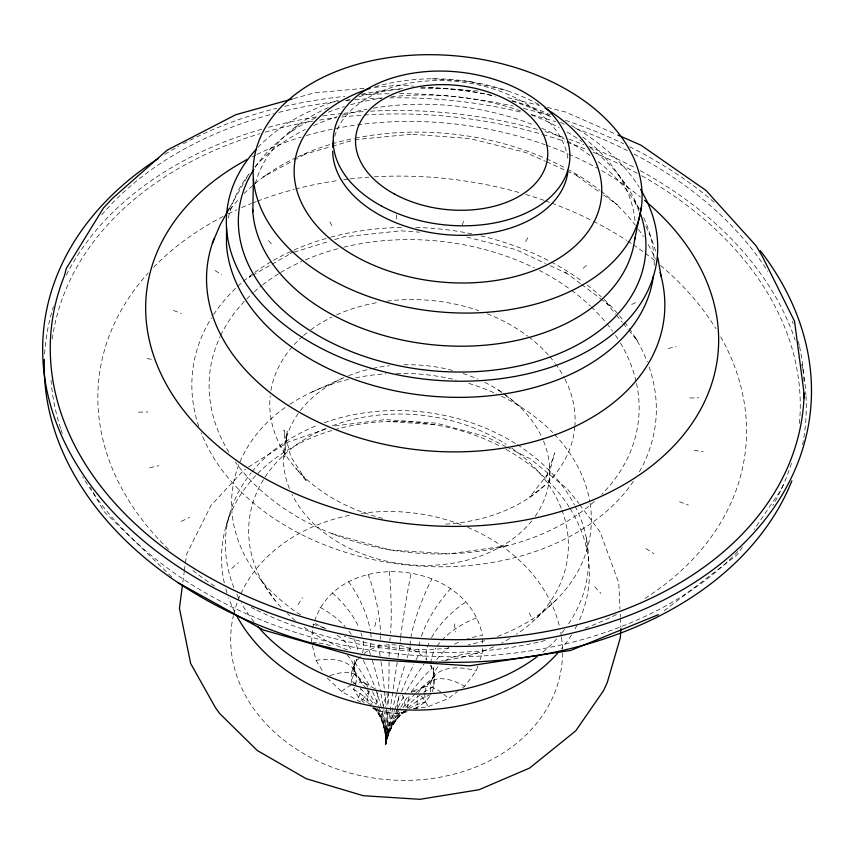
<?xml version="1.0" encoding="UTF-8"?>
<svg xmlns="http://www.w3.org/2000/svg" width="854" height="854" viewBox="0 0 854 854"><rect width="100%" height="100%" fill="white"/><g stroke="black" fill="none" stroke-linecap="round" stroke-linejoin="round"><path stroke-width="0.64" stroke-dasharray="4.27 3.2" d="M480.076 659.758L482.222 653.566L482.264 648.399M482.318 643.233L482.361 638.066M433.373 676.934L433.608 668.415M354.111 671.714L354.613 663.206M311.55 642.24L312.532 629.345M312.639 628.064C330.85 546.944 467.394 556.776 482.382 635.483A52.756 30.242 -8.5 0 0 467.704 638.76M548.812 483.097L550.67 467.939L554.716 452.887L546.005 478.155L547.382 474.589L529.587 497.199L544.905 485.307M182.852 582.214L184.218 571.796M184.389 570.493L185.072 565.273M286.143 438.71L287.157 431.238L284.713 457.103L285.129 441.742L283.944 430.128L290.872 456.762L307.066 481.816L295.591 468.013M185.425 562.669L186.823 553.766L211.087 505.322L242.76 471.259L245.632 469.145M374.799 626.548L376.518 618.712M462.43 225.392L463.637 219.873M226.032 526.384L229.747 513.617M462.644 687.769L464.683 686.242L476.222 670.892L477.941 665.949M432.124 691.911L434.323 685.815A53.226 31.118 10 0 1 439.671 664.967M431.473 680.884L434.451 672.674M353.695 667.454L356.908 659.363A52.51 28.769 31.5 0 1 355.115 663.014L351.784 671.415L351.24 680.36L351.901 682.901M783.289 484.955L780.769 490.175L754.21 529.587M230.1 206.881L249.026 173.864M525.584 241.522L528.733 236.483M298.014 604.675L302.433 597.64M742.404 547.094L737.237 554.758L662.715 611.838M395.658 720.797L396.875 719.228M427.705 684.705L433.469 677.19M360.249 656.641L355.115 663.014A203.86 104.914 32.6 0 1 370.465 687.79M536.504 618.029L556.178 599.935M289.954 132.594L300.576 123.189M583.111 268.273L588.086 264.014M231.744 568.444L238.426 562.754M413.784 708.916L428.249 706.664L448.329 698.476L457.53 691.591M402.383 713.378L406.216 710.539M421.695 688.324L430.267 682.004M363.985 653.588C382.443 639.368 411.35 642.966 426.808 660.089A52.041 22.727 -41.6 0 1 429.914 640.81M248.503 467.031L288.385 441.945L327.338 428.505M265.85 175.251L263.053 176.97L293.007 160.765M251.439 275.927L249.154 277.24L252.667 273.931A232.918 168.825 6.3 0 0 212.08 316.909M252.581 275.276L270.899 264.847M272.042 264.196L291.502 253.115M294.16 160.146L306.832 153.293L304.547 154.296L331.085 146.61M631.725 304.472L638.312 301.291M181.208 521.388L189.513 517.407M311.721 392.146L341.547 378.738M293.787 251.802L290.445 253.286L329.623 241.202M402.447 712.524L408.244 710.165M415.097 708.767L425.516 701.839L431.249 694.345A215.219 113.561 26.1 0 0 405.362 709.994M424.31 686.926L410.528 691.857M334.672 239.643L343.522 236.921L400.868 230.804L419.453 232.171M332.355 146.237L353.834 140.013M293.573 98.616L314.133 92.894L365.202 88.218M668.266 348.464L676.154 346.639M149.706 467.811L158.908 465.708M332.11 533.718L389.734 549.944L449.492 553.808M405.052 711.884C394.132 714.456 382.176 713.207 372.28 707.891M507.404 545.685L448.649 553.947M334.885 425.911L385.165 419.592L436.394 423.189L485.702 436.479L505.653 446.482M354.794 139.693L411.756 134.185L411.084 134.153L469.86 138.561L525.968 152.556L545.418 161.299M374.362 87.375L400.238 85.122L413.443 86.126M689.84 398.007L698.615 397.772M138.519 412.172L147.881 411.938M432.017 78.792L468.771 81.322L507.127 90.77M434.462 424.662L388.581 421.428L389.2 421.481M424.865 693.256A54.218 26.431 45.3 0 0 425.516 701.839A219.926 102.17 43.1 0 0 385.784 744.08A229.096 10.045 -79.8 0 0 385.965 712.695L397.035 713.421L407.806 711.734A227.047 55.862 73.3 0 0 385.784 744.08A221.709 95.029 -37.2 0 0 371.864 706.002M429.295 87.332L479.478 91.154M694.099 450.25L703.216 451.766M147.112 358.584L152.183 359.438M507.682 97.644L539.643 105.501M547.318 107.39L565.423 111.97L616.695 134.537M466.989 237.081L515.677 249.56L545.471 263.47M468.771 81.322L470.244 81.706M679.538 501.736L688.377 505.066M173.575 310.493L181.422 313.471M546.635 161.854L577.016 175.518L575.116 174.536L599.423 192.001M550.232 265.69L566.917 273.483L564.398 271.583L581.254 284.222M506.828 447.069L530.302 458.833L567.536 489.139L578.884 503.529M364.53 682.997L375.365 689.007M373.732 707.913L379.293 711.008M327.231 678.044L341.568 691.484L360.89 702.255A55.008 10.856 -67.3 0 1 369.558 691.281M645.944 548.599L653.79 553.648M215.123 270.537L221.528 274.689M603.65 195.043L617.389 204.907L612.862 201.064M581.638 284.521L600.213 298.441M600.554 298.708L610.012 305.796L606.532 303.181L615.617 314.251M498.106 389.851L504.266 394.505M505.29 395.285L520.673 406.91M366.473 684.705L358.477 677.286L353.065 668.543M373.646 707.688L375.408 709.332M364.199 702.682L358.616 697.462L353.567 689.253A53.941 28.684 -22.9 0 0 316.055 660.323L311.87 643.532M171.718 576.866L103.91 511.471L90.407 487.378M594.747 586.847L600.906 593.37M268.423 240.593L273.12 245.589M616.439 315.254L622.224 322.3M623.046 323.303L628 329.345M628.822 330.349L637.906 341.419L634.885 336.988M579.663 504.586L600.127 532.01L618.787 583.015L619.993 609.041M618.072 174.312L627.306 187.005M260.993 580.058L275.159 600.522M430.053 665.085L431.996 668.095L434.569 676.87L434.323 685.815A210.426 116.475 8.1 0 0 421.502 693.939M378.205 713.432L379.667 715.801M316.055 660.323L323.549 672.653M529.213 612.852L533.067 620.41M634.426 201.021L638.952 210.885M329.986 221.848L332.772 227.345M645.87 226.278L651.719 239.301L655.787 251.503M383.905 727.32L384.119 728.12M353.983 667.369L356.235 675.941M396.224 214.898L397.035 220.567M454.371 623.911L455.513 631.939M586.324 538.041L587.136 551.033M620.239 614.25L620.356 616.844M620.42 618.147L620.837 627.252M252.058 156.869A287.371 201.234 6.3 0 1 255.666 155.054M256.873 154.457A287.371 201.234 6.3 0 1 301.259 137.046M306.351 135.54A287.371 201.234 6.3 0 1 545.183 144.753M546.432 145.212A287.371 201.234 6.3 0 1 567.536 153.592M568.753 154.126A287.371 201.234 6.3 0 1 597.01 168.046M601.547 170.597A287.371 201.234 6.3 0 1 640.521 197.039M230.313 209.518A229.886 158.865 6.3 0 1 239.483 198.406M244.041 193.623A229.886 158.865 6.3 0 1 253.948 184.496M254.994 183.61A229.886 158.865 6.3 0 1 296.551 157.382M297.768 156.805A229.886 158.865 6.3 0 1 330.904 144.251M332.163 143.878A229.886 158.865 6.3 0 1 354.079 138.391M355.381 138.124A229.886 158.865 6.3 0 1 545.226 158.289M546.432 158.812A229.886 158.865 6.3 0 1 566.287 168.526M567.408 169.135A229.886 158.865 6.3 0 1 599.903 190.25M600.949 191.061A229.886 158.865 6.3 0 1 635.365 225.232M638.44 229.331A229.886 158.865 6.3 0 1 643.414 236.59M648.293 244.692A229.886 158.865 6.3 0 1 655.317 259.093M255.41 183.621A192.011 128.164 6.3 0 1 329.057 107.252M346.276 100.558A192.011 128.164 6.3 0 1 350.033 99.32M359 96.683A192.011 128.164 6.3 0 1 400.836 89.168M420.787 88.026A192.011 128.164 6.3 0 1 493.537 95.894M512.283 101.124A192.011 128.164 6.3 0 1 552.613 117.831M560.608 122.239A192.011 128.164 6.3 0 1 565.252 124.994M582.802 137.035A192.011 128.164 6.3 0 1 635.162 223.342M791.434 463.274A375.995 269.917 6.3 0 1 772.849 505.483M737.877 551.535A375.995 269.917 6.3 0 1 393.907 653.449A375.995 269.917 6.3 0 1 82.646 476.842M62.299 433.49A375.995 269.917 6.3 0 1 60.986 429.605M60.559 428.302A375.995 269.917 6.3 0 1 50.92 378.514M52.286 339.059A375.995 269.917 6.3 0 1 259.99 133.651M265.092 132.146A375.995 269.917 6.3 0 1 313.098 121.129M319.535 120.062A375.995 269.917 6.3 0 1 336.487 117.671M341.749 117.051A375.995 269.917 6.3 0 1 362.982 115.13M364.306 115.044A375.995 269.917 6.3 0 1 541.724 134.227M543.005 134.601A375.995 269.917 6.3 0 1 564.409 141.369M566.917 142.234A375.995 269.917 6.3 0 1 585.663 149.183M593.092 152.193A375.995 269.917 6.3 0 1 637.116 173.245M641.621 175.743A375.995 269.917 6.3 0 1 799.237 425.356M255.25 167.267A204.469 137.526 6.3 0 1 317.101 117.041M328.278 112.237A204.469 137.526 6.3 0 1 344.301 106.59M350.727 104.7A204.469 137.526 6.3 0 1 382.154 98.039M391.303 96.833A204.469 137.526 6.3 0 1 522.477 111.532M531.327 114.799A204.469 137.526 6.3 0 1 559.092 127.545M567.12 132.039A204.469 137.526 6.3 0 1 581.852 141.454M590.36 147.721A204.469 137.526 6.3 0 1 639.379 210.628M570.077 508.504A184.368 143.792 6.3 0 1 578.243 622.587M577.069 625A184.368 143.792 6.3 0 1 574.08 630.572M571.443 634.981A184.368 143.792 6.3 0 1 561.441 648.837M234.807 612.19A184.368 143.792 6.3 0 1 228.723 598.046M227.025 593.018A184.368 143.792 6.3 0 1 225.541 587.936M224.292 582.834A184.368 143.792 6.3 0 1 333.252 430.096M334.522 429.722A184.368 143.792 6.3 0 1 500.145 446.236M506.038 449.385A184.368 143.792 6.3 0 1 569.394 507.425M575.105 506.187A182.03 141.188 6.3 0 1 567.675 625.181M564.526 629.505A182.03 141.188 6.3 0 1 561.174 633.732M556.712 638.867A182.03 141.188 6.3 0 1 542.642 652.264M254.012 621.893A182.03 141.188 6.3 0 1 241.202 602.849M238.714 598.195A182.03 141.188 6.3 0 1 236.441 593.509M233.911 587.637A182.03 141.188 6.3 0 1 251.204 472.71M252.037 471.675A182.03 141.188 6.3 0 1 318.222 424.929M324.296 422.655A182.03 141.188 6.3 0 1 516.296 444.059M517.375 444.742A182.03 141.188 6.3 0 1 574.507 505.013M228.37 217.962A214.642 145.532 6.3 0 1 248.589 174.536M255.1 166.637A214.642 145.532 6.3 0 1 305.294 129.488M313.749 125.538A214.642 145.532 6.3 0 1 337.031 116.774M342.102 115.226A214.642 145.532 6.3 0 1 366.91 109.28M373.294 108.148A214.642 145.532 6.3 0 1 534.358 125.25M541.778 128.292A214.642 145.532 6.3 0 1 564.195 139.138M567.547 140.995A214.642 145.532 6.3 0 1 589.954 155.375M598.206 161.694A214.642 145.532 6.3 0 1 639.379 209.241M643.692 217.706A214.642 145.532 6.3 0 1 654.143 266.373M562.53 653.086A166.263 134.014 6.3 0 1 381.204 779.072A166.263 134.014 6.3 0 1 233.388 615.606M233.676 614.346A166.263 134.014 6.3 0 1 240.39 594.715M240.935 593.519A166.263 134.014 6.3 0 1 352.126 514.855M361.21 513.371A166.263 134.014 6.3 0 1 462.761 525.317M467.736 527.334A166.263 134.014 6.3 0 1 559.359 626.035M560.704 632.387A166.263 134.014 6.3 0 1 561.345 636.209M561.526 637.49A166.263 134.014 6.3 0 1 562.53 651.783M334.715 136.352A118.215 76.743 6.3 0 1 456.388 81.408A118.215 76.743 6.3 0 1 567.857 158.812M101.733 214.877A378.076 269.373 6.3 0 1 273.696 113.699M278.884 112.354A378.076 269.373 6.3 0 1 339.006 101.306M345.635 100.569A378.076 269.373 6.3 0 1 349.628 100.164M354.954 99.683A378.076 269.373 6.3 0 1 381.695 98.093M389.702 97.89A378.076 269.373 6.3 0 1 522.509 112.504M531.53 114.756A378.076 269.373 6.3 0 1 555.602 121.663M575.553 128.388A378.076 269.373 6.3 0 1 628.256 151.062M634.084 154.072A378.076 269.373 6.3 0 1 767.757 271.294M792.331 321.285A378.076 269.373 6.3 0 1 793.174 323.73M798.351 341.493A378.076 269.373 6.3 0 1 799.269 345.4M799.557 346.703A378.076 269.373 6.3 0 1 803.721 375.835M803.806 377.169A378.076 269.373 6.3 0 1 804.062 382.485M258.015 147.336A216.404 145.586 6.3 0 1 339.198 100.014M361.381 94.271A216.404 145.586 6.3 0 1 404.775 88.474M420.808 87.951A216.404 145.586 6.3 0 1 495.299 96.246M511.802 100.569A216.404 145.586 6.3 0 1 550.36 114.788M571.39 125.485A216.404 145.586 6.3 0 1 639.144 187.133M720.765 336.86A325.267 236.942 6.3 0 1 642.614 599.967M616.31 614.656A325.267 236.942 6.3 0 1 583.624 628.704M545.183 640.5A325.267 236.942 6.3 0 1 256.019 609.809M254.802 609.212A325.267 236.942 6.3 0 1 251.172 607.407M214.525 586.143A325.267 236.942 6.3 0 1 190.901 568.988M168.526 549.325A325.267 236.942 6.3 0 1 148.286 272.938M153.624 267.238A325.267 236.942 6.3 0 1 223.567 216.222M228.328 213.82A325.267 236.942 6.3 0 1 236.761 209.796M241.639 207.607A325.267 236.942 6.3 0 1 251.407 203.498M252.603 203.017A325.267 236.942 6.3 0 1 256.232 201.597M257.449 201.138A325.267 236.942 6.3 0 1 294.139 189.396M295.441 189.054A325.267 236.942 6.3 0 1 338.397 180.44M343.65 179.714A325.267 236.942 6.3 0 1 348.923 179.052M350.247 178.902A325.267 236.942 6.3 0 1 368.864 177.173M374.191 176.831A325.267 236.942 6.3 0 1 520.673 192.972M525.712 194.445A325.267 236.942 6.3 0 1 544.265 200.444M545.525 200.882A325.267 236.942 6.3 0 1 550.552 202.697M551.812 203.156A325.267 236.942 6.3 0 1 592.228 220.716M593.413 221.314A325.267 236.942 6.3 0 1 626.601 240.337M627.722 241.074A325.267 236.942 6.3 0 1 632.184 244.02M633.294 244.767A325.267 236.942 6.3 0 1 644.14 252.464M645.208 253.254A325.267 236.942 6.3 0 1 655.584 261.324M660.59 265.466A325.267 236.942 6.3 0 1 715.962 328.715M636.529 383.467A215.646 156.346 6.3 0 1 601.782 494.359M594.299 501.49A215.646 156.346 6.3 0 1 235.373 462.078M228.787 452.172A215.646 156.346 6.3 0 1 220.172 336.519M220.727 335.344A215.646 156.346 6.3 0 1 253.254 292.719M254.268 291.812A215.646 156.346 6.3 0 1 261.548 285.716M262.616 284.873A215.646 156.346 6.3 0 1 279.568 273.195M280.678 272.522A215.646 156.346 6.3 0 1 301.75 261.505M305.401 259.883A215.646 156.346 6.3 0 1 338.611 248.482M343.756 247.18A215.646 156.346 6.3 0 1 534.412 267.932M539.184 270.323A215.646 156.346 6.3 0 1 570.579 289.613M571.636 290.392A215.646 156.346 6.3 0 1 590.402 306.042M591.31 306.896A215.646 156.346 6.3 0 1 606.062 322.695M606.916 323.73A215.646 156.346 6.3 0 1 612.564 331.085M615.563 335.366A215.646 156.346 6.3 0 1 618.381 339.678M620.42 343.009A215.646 156.346 6.3 0 1 635.952 380.884M649.051 366.729A232.918 168.825 6.3 0 1 638.867 472.7M633.348 481.421A232.918 168.825 6.3 0 1 404.913 564.814A232.918 168.825 6.3 0 1 201.096 432.797M198.779 426.424A232.918 168.825 6.3 0 1 211.376 318.04M254.727 272.415A232.918 168.825 6.3 0 1 272.341 261.014M273.504 260.342A232.918 168.825 6.3 0 1 292.783 250.596M294.022 250.041A232.918 168.825 6.3 0 1 329.559 237.508M330.829 237.166A232.918 168.825 6.3 0 1 402.768 227.377M415.813 227.452A232.918 168.825 6.3 0 1 471.91 233.889M480.898 235.875A232.918 168.825 6.3 0 1 550.147 261.441M551.31 262.061A232.918 168.825 6.3 0 1 582.93 281.831M587.2 285.044A232.918 168.825 6.3 0 1 601.269 296.84M604.088 299.455A232.918 168.825 6.3 0 1 623.858 321.125M624.669 322.171A232.918 168.825 6.3 0 1 628.544 327.402M629.291 328.459A232.918 168.825 6.3 0 1 647.268 361.84M543.582 441.155A133.491 99.865 6.3 0 1 534.871 516.745M531.754 520.876A133.491 99.865 6.3 0 1 405.682 564.345A133.491 99.865 6.3 0 1 292.057 494.487M289.399 488.552A133.491 99.865 6.3 0 1 299.594 411.628M300.384 410.593A133.491 99.865 6.3 0 1 343.863 377.692M348.613 375.696A133.491 99.865 6.3 0 1 371.405 368.704M372.654 368.437A133.491 99.865 6.3 0 1 389.445 365.736M403.963 364.786A133.491 99.865 6.3 0 1 452.919 370.497M463.114 373.508A133.491 99.865 6.3 0 1 477.738 379.091M484.794 382.378A133.491 99.865 6.3 0 1 502.632 392.819M503.743 393.587A133.491 99.865 6.3 0 1 543.08 439.959M574.827 426.669A153.101 111.885 6.3 0 1 445.094 524.164M382.592 518.325A153.101 111.885 6.3 0 1 270.195 395.808M270.921 390.502A153.101 111.885 6.3 0 1 302.583 336.423M303.597 335.537A153.101 111.885 6.3 0 1 307.739 332.131M310.728 329.868A153.101 111.885 6.3 0 1 331.843 317.112M336.647 314.859A153.101 111.885 6.3 0 1 379.454 302.188M387.108 301.088A153.101 111.885 6.3 0 1 478.71 310.621M487.271 313.781A153.101 111.885 6.3 0 1 527.623 336.102M528.701 336.914A153.101 111.885 6.3 0 1 548.962 355.723M549.827 356.716A153.101 111.885 6.3 0 1 554.748 362.833M555.516 363.868A153.101 111.885 6.3 0 1 564.387 378.012M565.006 379.208A153.101 111.885 6.3 0 1 574.923 425.335M590.061 503.198A180.333 137.494 6.3 0 1 497.455 636.454M484.762 640.681A180.333 137.494 6.3 0 1 468.323 644.823M448.798 647.994A180.333 137.494 6.3 0 1 344.279 636.219M325.908 628.757A180.333 137.494 6.3 0 1 312.842 622.182M300.512 614.837A180.333 137.494 6.3 0 1 288.844 404.956M289.922 404.241A180.333 137.494 6.3 0 1 349.137 379.261M355.552 377.852A180.333 137.494 6.3 0 1 385.848 373.817M396.469 373.379A180.333 137.494 6.3 0 1 456.111 379.945M468.729 383.382A180.333 137.494 6.3 0 1 496.74 393.972M501.49 396.224A180.333 137.494 6.3 0 1 552.709 432.562M554.545 434.462A180.333 137.494 6.3 0 1 589.847 501.885M561.932 510.148A160.232 123.595 6.3 0 1 516.51 634.266M509.731 638.525A160.232 123.595 6.3 0 1 501.768 642.902M493.601 646.798A160.232 123.595 6.3 0 1 441.774 660.793M347.546 649.958A160.232 123.595 6.3 0 1 301.558 625.459M295.26 620.527A160.232 123.595 6.3 0 1 287.35 613.556M280.966 607.141A160.232 123.595 6.3 0 1 326.452 428.153M332.484 425.762A160.232 123.595 6.3 0 1 506.134 444.347M511.674 448.062A160.232 123.595 6.3 0 1 561.462 508.899M44.632 353.93A382.133 274.39 6.3 0 1 53.418 306.661M66.313 275.073A382.133 274.39 6.3 0 1 262.082 129.082M268.498 127.289A382.133 274.39 6.3 0 1 316.482 116.923M322.951 115.92A382.133 274.39 6.3 0 1 342.603 113.411M343.927 113.262A382.133 274.39 6.3 0 1 365.16 111.5M370.487 111.191A382.133 274.39 6.3 0 1 538.575 129.723M544.98 131.548A382.133 274.39 6.3 0 1 566.362 138.305M568.871 139.17A382.133 274.39 6.3 0 1 583.869 144.657M588.844 146.589A382.133 274.39 6.3 0 1 635.664 168.195M640.222 170.651A382.133 274.39 6.3 0 1 795.138 340.02M801.778 364.274A382.133 274.39 6.3 0 1 802.579 368.213M802.824 369.526A382.133 274.39 6.3 0 1 805.92 394.729M805.995 396.053A382.133 274.39 6.3 0 1 802.6 444.656M164.971 154.275A385.57 274.796 6.3 0 1 178.635 146.312M183.322 143.76A385.57 274.796 6.3 0 1 276.685 108.277M284.542 106.387A385.57 274.796 6.3 0 1 344.909 96.363M362.288 94.879A385.57 274.796 6.3 0 1 389.061 93.737M399.651 93.652A385.57 274.796 6.3 0 1 513.115 106.067M523.502 108.447A385.57 274.796 6.3 0 1 550.414 115.664M565.412 120.371A385.57 274.796 6.3 0 1 623.687 143.824M629.633 146.739A385.57 274.796 6.3 0 1 714.168 202.259M375.162 86.798A154.36 101.306 6.3 0 1 540.475 105.469M373.582 707.923A225.403 72.302 -52.3 0 1 385.784 744.08A224.004 82.582 58.8 0 1 405.757 711.318M375.386 709.621A227.943 43.18 -66.4 0 1 385.784 744.08A215.219 113.561 26.1 0 1 404.497 710.784M352.008 684.577A54.763 18.35 -53.9 0 1 367.754 687.246M368.352 690.555A54.763 18.35 -53.9 0 1 366.398 703.344M341.568 691.484A54.763 18.35 -53.9 0 1 350.93 685.132M431.291 665.586A52.361 27.349 -25.9 0 0 431.996 668.095A202.473 99.085 -26.8 0 0 410.838 692.402M431.014 663.248A52.361 27.349 -25.9 0 1 435.86 648.047M437.141 646.126A52.361 27.349 -25.9 0 1 440.942 641.333M441.806 640.383A52.361 27.349 -25.9 0 1 476.82 617.88M431.558 637.607A52.041 22.727 -41.6 0 1 466.006 601.899M400.131 708.308A202.473 99.085 -26.8 0 0 385.784 744.08A217.204 109.888 -20.7 0 0 375.28 708.873M400.772 707.24A202.473 99.085 -26.8 0 1 407.881 696.437M397.622 708.425A199.687 81.194 -42.1 0 0 385.784 744.08A212.379 116.283 -3 0 0 376.315 708.703M398.167 707.251A199.687 81.194 -42.1 0 1 405.799 692.477M406.984 690.374A199.687 81.194 -42.1 0 1 424.022 663.932M353.567 689.253A217.204 109.888 -20.7 0 1 371.874 704.518M370.999 705.223A221.709 95.029 -37.2 0 0 358.616 697.462A54.389 24.435 -39.2 0 0 361.018 689.071M372.525 691.847A203.86 104.914 32.6 0 1 378.578 705.788M378.995 706.931A203.86 104.914 32.6 0 1 385.784 744.08A210.426 116.475 8.1 0 1 401.38 712.417M366.152 688.719A207.789 114.372 15.1 0 0 351.784 671.415A52.937 30.861 13.5 0 0 354.495 658.744M366.878 689.744A207.789 114.372 15.1 0 1 375.632 704.144M377.639 708.254A207.789 114.372 15.1 0 1 385.784 744.08A206.07 111.308 -9.9 0 1 401.487 709.802M355.947 684.321A212.379 116.283 -3 0 0 351.24 680.36A53.428 30.861 -5.1 0 0 347.364 655.306M360.313 688.377A212.379 116.283 -3 0 1 374.372 705.5M363.388 660.494A200.743 89.179 48.6 0 1 375.322 688.292M375.728 689.413A200.743 89.179 48.6 0 1 381.557 708.585M382.144 711.008A200.743 89.179 48.6 0 1 385.784 744.08A228.797 24.04 86.9 0 1 397.035 713.421A55.094 6.031 87.4 0 1 397.281 708.948M413.336 708.51A224.004 82.582 58.8 0 1 417.531 707.785A54.624 21.062 60.6 0 1 417.691 695.722M380.126 655.936A196.815 44.792 75.9 0 0 378.568 646.275A51.71 12.735 75.7 0 0 379.528 643.233M381.012 661.882A196.815 44.792 75.9 0 1 385.72 706.674M385.912 710.282A196.815 44.792 75.9 0 1 385.784 744.08A197.658 59.129 -55.8 0 1 394.473 710.475M370.497 654.612A198.406 68.662 62.9 0 0 368.981 650.033A51.891 19.354 62.5 0 0 371.17 639.379M372.291 660.291A198.406 68.662 62.9 0 1 380.5 691.505M381.001 693.864A198.406 68.662 62.9 0 1 383.435 707.208M383.82 709.781A198.406 68.662 62.9 0 1 385.784 744.08A196.367 34.256 -68.4 0 1 396.662 693.192M397.195 662.405A195.79 7.857 -80.3 0 0 385.784 744.08A195.94 18.873 88 0 0 388.068 708.617M397.943 657.612A195.79 7.857 -80.3 0 1 399.864 645.421A51.582 2.252 -80.2 0 1 400.088 642.411M389.093 644.706A195.94 18.873 88 0 1 389.114 657.036M389.093 661.871A195.94 18.873 88 0 1 388.164 706.29M405.693 707.55A210.426 116.475 8.1 0 1 420.51 694.654M402.874 707.913A206.07 111.308 -9.9 0 1 415.033 693.886M415.951 692.957A206.07 111.308 -9.9 0 1 434.569 676.87A52.756 30.242 -8.5 0 1 434.323 665.138M394.847 709.407A197.658 59.129 -55.8 0 1 400.142 695.113M401.519 691.708A197.658 59.129 -55.8 0 1 413.923 664.145M416.058 659.854A197.658 59.129 -55.8 0 1 419.367 653.363A51.806 16.728 -55.5 0 1 418.994 647.119M396.982 691.986A196.367 34.256 -68.4 0 1 405.319 663.494M407.134 657.729A196.367 34.256 -68.4 0 1 410.187 648.378A51.656 9.768 -68.2 0 1 410.048 646.393M330.007 675.674A54.389 24.435 -39.2 0 1 361.135 683.851M332.174 592.911A52.169 24.819 47.9 0 1 358.691 627.071M361.028 632.921A52.169 24.819 47.9 0 1 362.075 636.294M363.099 641.108A52.169 24.819 47.9 0 1 360.986 655.733M320.004 607.386A52.51 28.769 31.5 0 1 345.251 626.697M348.966 631.202A52.51 28.769 31.5 0 1 351.197 634.362M353.695 638.568A52.51 28.769 31.5 0 1 357.709 650.652M436.8 659.694A52.756 30.242 -8.5 0 1 448.862 647.631M454.541 644.215A52.756 30.242 -8.5 0 1 459.772 641.706M312.938 624.189A52.937 30.861 13.5 0 1 325.854 628.875M337.159 635.237A52.937 30.861 13.5 0 1 351.165 649.574M312.788 642.325A53.428 30.861 -5.1 0 1 316.492 642.688M318.905 643.009A53.428 30.861 -5.1 0 1 331.32 645.998M377.169 692.455A55.008 10.856 -67.3 0 1 376.486 704.24M387.844 693.533A55.115 2.519 -80 0 1 386.691 707.208M386.552 708.244A55.115 2.519 -80 0 1 385.965 712.695M382.87 708.639A55.115 2.519 -80 0 1 386.723 693.811M397.356 707.902A55.094 6.031 87.4 0 1 398.989 696.277M402.266 694.825A55.094 6.031 87.4 0 1 405.458 707.411M407.721 708.382A54.923 14.091 74.5 0 1 409.845 694.601M411.276 692.53A54.923 14.091 74.5 0 1 417.382 692.498M421.236 695.999A54.923 14.091 74.5 0 1 428.249 706.664M418.609 692.679A54.624 21.062 60.6 0 1 441.892 692.84M443.706 694.281A54.624 21.062 60.6 0 1 448.329 698.476M424.972 692.156A54.218 26.431 45.3 0 1 464.683 686.242M368.042 574.326A51.71 12.735 75.7 0 1 380.436 633.476M380.393 635.782A51.71 12.735 75.7 0 1 380.158 639.294M348.56 581.67A51.891 19.354 62.5 0 1 370.316 630.465M370.668 632.771A51.891 19.354 62.5 0 1 371.138 638.141M389.36 571.315A51.603 5.391 87.9 0 1 390.62 633.017M390.203 637.799A51.603 5.391 87.9 0 1 389.872 640.521M400.206 641.205A51.582 2.252 -80.2 0 1 400.483 638.482M400.611 637.372A51.582 2.252 -80.2 0 1 411.148 572.788M430.683 691.911A53.727 29.847 28.3 0 1 476.222 670.892M444.624 661.081A53.226 31.118 10 0 1 482.222 653.566M419.111 646.051A51.806 16.728 -55.5 0 1 420.787 638.301M421.46 636.155A51.806 16.728 -55.5 0 1 450.741 588.555M410.048 645.261A51.656 9.768 -68.2 0 1 432.049 578.649"/><path stroke-width="1.28" d="M226.534 227.815L226.481 244.287A214.642 145.532 6.3 0 0 435.903 396.523A214.642 145.532 6.3 0 0 653.449 275.511M252.837 211.952L253.382 178.272M620.901 628.555L620.324 637.703L607.247 682.581L603.554 690.64L575.724 730.864L529.64 768.045L479.019 789.736L419.944 799.312L363.27 795.704L306.18 778.688L257.278 750.506L219.563 713.421L215.293 707.4L190.645 663.462L179.436 608.272L182.51 584.819M634.575 240.102L641.397 207.116A195.171 128.175 6.3 0 0 365.32 62.203A195.171 128.175 6.3 0 0 336.156 282.322A195.171 128.175 6.3 0 0 641.397 207.116M212.368 243.454L219.884 225.435L229.459 208.045M658.391 614.677L570.792 650.417L469.561 665.832L363.793 658.84L263.384 629.985L177.483 582.353M292.292 98.979L235.757 114.714L167.096 150.208L112.579 198.277L103.43 208.034L66.281 268.53L64.434 275.767A378.076 269.373 6.3 0 0 372.771 633.156A378.076 269.373 6.3 0 0 804.137 393.107M617.912 135.071L641.108 145.276L706.023 190.463L756.068 245.76L762.43 256.542L794.562 321.339L803.71 390.673L803.956 398.391M657.815 257.609L661.124 276.269M545.13 108.17A154.36 101.306 6.3 0 1 554.844 260.683A154.36 101.306 6.3 0 1 325.427 234.69A154.36 101.306 6.3 0 1 370.145 88.346M567.942 171.419A118.215 76.743 6.3 0 1 446.525 234.679A118.215 76.743 6.3 0 1 332.686 151.286M332.772 147.486A118.215 76.743 6.3 0 1 333.54 141.22M660.099 272.586A229.886 158.865 6.3 0 1 429.466 450.933A229.886 158.865 6.3 0 1 214.13 238.576M644.578 200.359A287.371 201.234 6.3 0 1 621.968 485.745A287.371 201.234 6.3 0 1 215.411 443.802A287.371 201.234 6.3 0 1 247.318 159.367M634.874 237.551A192.011 128.164 6.3 0 1 440.29 345.432A192.011 128.164 6.3 0 1 252.677 209.358M640.254 213.062A204.469 137.526 6.3 0 1 426.381 370.145A204.469 137.526 6.3 0 1 253.787 169.519M557.95 652.894A184.368 143.792 6.3 0 1 388.399 708.532A184.368 143.792 6.3 0 1 236.611 615.638M537.54 656.331A182.03 141.188 6.3 0 1 258.089 626.825M640.543 189.407A216.404 145.586 6.3 0 1 427.897 379.496A216.404 145.586 6.3 0 1 256.243 149.226M791.871 480.877A382.133 274.39 6.3 0 1 368.138 655.477A382.133 274.39 6.3 0 1 44.365 359.278M760.295 250.596A385.57 274.796 6.3 0 1 646.04 608.39A385.57 274.796 6.3 0 1 130.587 529.469A385.57 274.796 6.3 0 1 158.364 158.438M381.482 206.017A118.759 76.732 6.3 0 0 569.17 164.416A118.759 76.732 6.3 0 0 403.974 74.885A118.759 76.732 6.3 0 0 381.482 206.017M394.196 193.901A96.459 62.31 6.3 0 0 547.104 160.872A96.459 62.31 6.3 0 0 413.646 87.588A96.459 62.31 6.3 0 0 394.196 193.901"/></g></svg>
